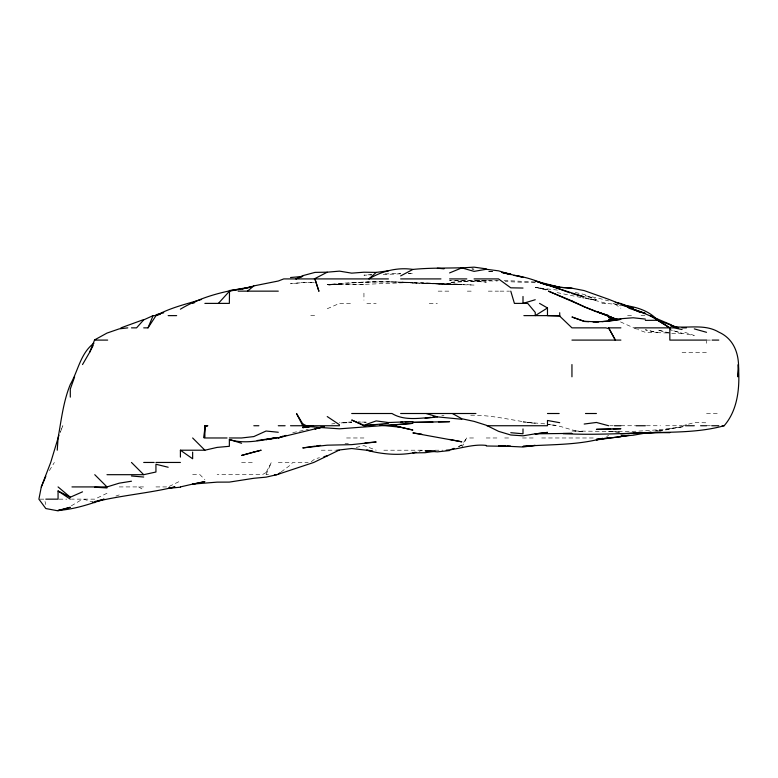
<?xml version="1.0" encoding="UTF-8"?>
<svg xmlns="http://www.w3.org/2000/svg" width="778" height="778" viewBox="0 0 778 778"><rect width="100%" height="100%" fill="white"/><g stroke="black" fill="none" stroke-linecap="round" stroke-linejoin="round"><path stroke-width="0.58" stroke-dasharray="3.89 2.92" d="M60.246 432.412L62.862 425.741L60.246 432.082M266.057 474.687L271.357 462.453L266.057 472.567L266.057 474.687L268.459 474.687M461.831 447.438L466.615 437.975L474.065 437.975M49.364 470.602L54.363 462.453M458.621 446.63L461.831 445.094L466.615 437.975M311.268 461.724L315.002 458.806L319.447 457.727M281.121 471.974L290.525 464.952L292.703 462.453L308.176 462.453M71.313 505.846L82.526 499.155M266.057 472.567L262.274 474.687L217.12 474.687M606.684 436.458L608.649 435.437M169.196 486.425L180.408 480.96M106.994 493.271L94.76 499.155L71.401 499.126M327.237 308.74L339.471 303.391L351.705 303.391M458.485 446.494L461.831 445.094M115.893 496.072L119.228 494.915M419.177 451.279L422.328 450.209L419.177 451.114M682.705 425.741L687.344 424.467M688.501 424.146L694.297 422.561L706.541 422.794M655.368 430.886L657.595 430.292L654.259 430.847M292.752 432.626L308.331 429.349M356.159 447.457L363.939 445.609L376.182 450.209M658.703 430.886L684.455 426.47C659.413 430.341 633.982 432.023 608.649 431.527L620.893 432.247L608.649 431.42L571.947 430.993L584.181 431.809C571.82 431.576 560.938 424.876 548.607 424.516M331.681 423.991L335.026 423.368M669.829 428.639L682.063 426.762M441.807 415.647L444.034 415.316M658.703 430.876L669.829 429.368M351.705 282.881L376.182 281.694L388.416 281.889L363.939 282.074L327.237 284.709C371.981 279.613 416.998 282.521 461.831 284.563L449.587 284.32L474.065 285.079L449.587 283.659L412.885 283.182L449.587 284.242L425.119 283.552M351.705 421.832L340.579 422.999L351.705 422.542L339.471 422.542M371.728 274.527L363.939 275.169L371.728 274.945M363.939 284.359L327.237 284.485L363.939 284.359L412.885 282.375L388.416 281.811L412.885 282.939L400.651 282.55C421.083 281.889 441.408 285.147 461.831 284.466L437.353 283.776M400.651 273.807L381.735 274.615M345.033 443.46L348.369 443.304M385.081 273.866L400.651 273.623M408.431 273.642L412.885 273.545L408.431 273.574M313.884 282.531L302.768 282.599L290.525 283.756L302.768 282.502L315.002 282.521M498.533 280.44L449.587 280.615L497.424 280.994M438.14 291.147L449.587 291.147M467.306 291.147L474.065 291.147M488.292 291.147L498.533 291.147M500.001 291.147L509.571 291.147M366.856 303.391L376.182 303.391M429.232 303.391L437.353 303.391M601.88 303.391L608.649 303.391M310.743 315.625L315.002 315.625M627.583 315.625L633.127 315.625M641.043 315.625L645.361 315.625M706.541 340.093L712.969 340.093M682.063 352.327L706.541 352.327M706.541 413.507L718.775 413.507M609.787 425.741L613.181 425.741M620.893 425.741L635.363 425.741M646.44 425.741L660.444 425.741M665.735 425.741L682.063 425.741M706.541 425.741L710.868 425.741M346.57 437.975L363.939 437.975M486.221 437.975L498.533 437.975M504.698 437.975L510.767 437.975M522.485 437.975L535.245 437.975M541.692 437.975L595.316 437.975M321.275 450.209L335.561 450.209M383.807 450.209L424.185 450.209M435.135 450.209L442.818 450.209M241.588 462.453L253.823 462.453M278.291 462.453L290.525 462.453M192.643 474.687L199.956 474.687L204.877 479.637M119.228 486.921L143.706 486.921M155.94 486.921L168.174 486.921M40.009 499.155L44.434 499.155L45.814 504.562M59.002 499.155L66.762 499.155M504.095 280.469L535.245 281.986M366.166 422.133L358.386 421.987L366.166 422.25M667.602 332.984L657.595 332.692L645.361 329.814L657.595 332.546L645.361 332.313L637.571 329.483M488.526 271.357L494.088 271.639L487.407 271.298M470.729 415.228C492.6 414.82 513.684 420.898 535.245 423.339L523.001 421.9L547.479 424.098L555.307 425.741L548.597 424.555M535.245 282.774L505.204 281.568M449.587 284.592L425.119 283.075L437.353 283.844M618.666 304.704L606.539 303.391L585.289 297.906M557.486 290.087L535.245 287.49L547.479 289.63L535.245 287.218L547.479 290.32M585.289 295.776L596.415 297.653L608.649 300.901M585.289 298.373L596.415 300.396L585.289 297.848M580.845 297.459L555.181 292.217M581.954 297.692L584.181 298.169M575.282 292.499L584.181 294.454L596.415 299.579L585.289 295.951M669.829 333.042L657.595 329.901L669.829 333.373L682.063 333.227L669.829 329.639L682.063 333.354L694.297 335.512L682.063 331.35M83.538 499.155L92.514 501.927M612.967 303.391L620.893 305.851M636.462 329.084L618.85 321.149M138.63 486.921L143.706 489.955M615.106 304.081L620.893 308.263M706.541 341.163L706.541 343.293M363.939 293.131L363.939 300.172M461.831 281.373L449.587 282.453L474.065 281.237L486.299 282.142L474.065 281.169L461.831 281.373M339.471 284.067L327.237 285.079L339.471 284.106M486.299 280.751L474.065 280.839L486.299 280.751M474.065 269.169L471.838 268.935L474.065 269.169"/><path stroke-width="1.17" d="M204.877 425.741L204.099 437.975L204.877 426.947L207.804 425.741L204.877 425.741L204.877 437.975L227.04 437.975M57.241 450.209L58.078 437.975C61.316 420.003 63.339 401.477 70.292 384.468C78.247 370.688 80.435 353.261 93.963 343.166M58.934 435.242L50.706 462.453L41.302 486.921L38.9 499.155L45.814 508.549L58.058 510.845L70.292 507.305L58.058 510.426C73.92 509.425 89.237 504.319 104.174 499.155L94.76 501.577M74.639 376.805L70.292 389.039L70.292 397.13M82.526 364.561L89.626 352.327L94.527 340.093M143.706 327.859L148.005 327.859L153.101 315.625L155.94 315.625L160.385 314.186M41.302 486.921L45.814 476.369M89.626 352.327L93.224 345.335M148.005 327.859L156.018 315.625C170.353 307.718 186.059 304.101 201.541 299.452M660.93 432.169L633.127 433.317C663.488 431.576 694.618 433.881 724.143 425.741C738.497 409.296 740.043 385.382 738.244 364.561L737.875 376.805C740.452 359.096 736.562 340.064 718.775 332.109C704.032 323.298 686.848 329.036 670.947 326.245M218.394 303.391L229.51 291.147L229.354 303.391L204.877 303.391M388.416 270.841L376.182 272.397L368.898 278.913C381.901 271.065 397.762 267.078 412.885 269.431C429.155 267.778 445.473 268.264 461.831 267.749M247.501 291.147L253.823 285.905L278.291 281.014L283.746 278.913L388.416 278.913M180.408 486.921L192.643 484.101L217.12 482.136L229.354 482.097L253.823 478.285L266.057 477.147L276.861 474.687L313.767 462.453L339.471 449.956L351.705 448.517L372.672 450.919M278.291 474.084L280.177 472.684M539.553 303.391L547.479 307.962L535.245 315.625L535.245 312.386L527.698 303.391L514.414 303.391L510.767 291.147M94.76 339.811L106.994 333.081L119.228 328.861L127.796 327.859M400.651 275.908L412.885 269.431M180.408 309.177C202.144 296.029 226.729 290.622 251.595 287.014L241.588 289.066L253.823 286.012M376.182 272.397L363.939 272.212L351.705 273.146L339.471 271.133L327.237 272.183L314.293 278.913L315.002 279.205L318.883 291.147L315.002 279.205M153.101 315.625L143.706 319.875L136.558 327.859L131.472 327.859M45.814 499.155L58.058 499.155L58.058 490.976L70.292 497.21L82.526 491.832M450.705 449.752L454.041 448.352M449.587 272.922L461.831 267.875L474.065 267.155L486.299 268.867M120.94 327.859L143.706 319.573M192.643 303.391L194.87 302.496M282.745 436.234L278.291 437.975L286.08 435.388M301.767 276.793L295.776 278.913L302.768 275.675L315.002 272.388L327.237 272.183M416.036 452.349C399.882 455.83 382.591 454.449 366.623 450.209L370.211 450.588M71.975 486.921L106.994 486.921L119.228 483.167L131.472 481.212M535.245 299.734L523.001 303.391L523.001 296.476M602.697 438.286C576.809 445.493 549.579 444.209 523.001 446.387L535.245 445.395L523.001 447.01L498.533 445.823L505.204 446.105M414.985 452.31L412.885 452.903L425.119 452.708L435.135 451.269M277.474 437.518L257.158 440.543M650.923 432.062L633.127 435.252L620.893 436.137L628.673 435.31M601.647 438.529L596.415 439.91L629.791 435.359M323.901 426.607L315.002 428.902L323.901 426.85M155.94 314.73L163.72 312.785M323.901 456.647L327.237 455.84M180.408 457.114L180.408 450.209L204.877 450.209L217.12 447.399L229.354 446.3L229.354 439.521C244.282 444.228 260.027 440.543 275.033 437.975L266.057 439.619L278.291 437.829L323.901 426.714L318.338 427.754M106.994 474.687L143.706 474.687L155.94 472.013L155.94 464.242L168.174 467.247M192.643 484.247L204.877 481.631L192.643 484.101M229.354 291.147L240.48 289.183M312.591 425.936L302.768 427.667L312.775 426.091M351.705 413.507L391.995 413.507C403.432 420.567 417.883 418.457 430.681 417.397M432.908 417.037L435.135 416.677M98.096 501.09C123.517 495.158 149.697 493.019 175.001 486.921L168.174 488.37L180.408 487.184M315.002 446.144L302.768 447.914L327.237 445.181L351.705 444.637L376.182 442.001L365.057 442.906M316.111 445.998L320.565 445.405M608.649 438.033L596.415 439.346L620.893 436.759M584.181 424.039L596.415 422.454L608.649 425.741M229.354 290.544L240.48 289.124M312.775 426.013L302.768 427.239L312.775 426.529M425.119 418.301L437.353 416.92M449.587 450.55L437.353 451.862L425.119 450.832L435.135 450.939M598.642 322.004L593.079 322.024M601.977 321.654L620.893 319.359L608.649 321.236L596.415 321.829L584.181 321.285L571.947 316.996L584.181 321.44L588.635 321.732M405.095 421.958L412.885 421.569L388.416 422.532L376.182 420.917L363.939 425.226L351.705 420.032L363.939 425.741L388.416 423.29M363.939 425.741L376.182 424.487M563.048 433.589C598.681 435.661 634.255 432.257 669.829 432.694M620.893 433.9L645.361 432.5M290.525 277.513L302.768 276.443M633.127 433.599L657.595 432.305M400.651 422.172L402.878 422.065M610.876 429.086L596.415 429.359L620.893 428.717L613.103 429.009M432.908 422.084L412.885 422.376L449.587 421.657L438.471 421.909M645.361 320.38L657.595 320.264L678.581 327.859M563.048 433.492L571.947 433.404L535.245 433.813L523.001 435.826L510.767 434.999L498.533 431.323L486.299 425.245L474.065 421.375L461.831 418.749L452.417 413.507M486.299 445.415C472.616 443.81 459.555 449.062 446.202 450.209M400.651 278.913L440.951 278.913M449.587 278.913L466.819 278.913M474.065 278.913L498.533 278.913L510.767 287.821L523.001 288.045M238.136 291.147L278.291 291.147M168.174 315.625L176.645 315.625M523.886 315.625L559.713 315.625M608.649 327.859L615.34 340.093L608.649 327.859L620.893 327.859M634.683 327.859L673.991 327.859L682.063 329.532M682.063 327.859L686.449 327.859M94.76 340.093L107.656 340.093M571.947 340.093L620.893 340.093M706.541 340.093L669.829 340.093L669.829 327.859L657.595 320.264L669.829 327.859M712.103 340.093L718.775 340.093M400.651 413.507L475.912 413.507M547.479 413.507L559.158 413.507M585.494 413.507L596.415 413.507M253.823 425.741L258.86 425.741M278.291 425.741L285.118 425.741M290.525 425.741L339.471 425.741M486.931 425.741L547.479 425.741L547.479 420.47L559.713 422.687M614.464 425.741L620.893 425.741M635.986 425.741L645.361 425.741M685.447 425.741L694.297 425.741M700.599 425.741L706.541 425.741M711.705 425.741L718.775 425.741M722.11 425.741L724.143 425.741M229.354 437.975L241.588 437.975L253.823 436.575L266.057 431.031L278.291 432.257M336.748 450.209L339.13 450.209M143.706 462.453L154.17 462.453M155.94 462.453L180.408 462.453M274.459 474.687L276.861 474.687M615.33 319.855L608.649 319.7L633.127 317.764L645.361 319.087M486.299 445.998L510.767 446.339L507.431 446.193M380.627 425.158L388.416 425.43L412.885 423.358L339.471 428.824L315.002 427.122L306.444 425.741L302.768 423.913L296.515 413.507L302.768 425.741L302.768 423.913M608.649 328.598L605.829 327.859L571.947 327.859L559.713 316.131L547.479 315.625L547.479 307.962M379.518 425.177L400.651 427.21L412.885 430.059L395.117 426.013L400.651 427.21M94.76 487.184L106.994 487.962M675.255 327.344L669.829 324.222L645.361 313.855L608.649 299.297L584.181 290.593L571.947 288.21L559.713 287.296L548.587 285.293M571.947 288.21L559.713 287.276L547.479 285.02M131.472 475.99L143.706 477.031M510.767 432.704L523.001 433.784L523.001 428.941M437.353 268.206L444.034 268.818M461.831 419.274L437.353 416.872L426.208 413.507M421.783 434.192L412.885 432.918L461.831 441.816L449.587 439.424M622.001 305.083C634.887 306.483 648.667 310.189 657.595 320.186L650.252 315.625L657.595 319.554M514.102 275.441C525.695 276.764 536.723 280.839 547.479 285.195L537.462 281.84M510.767 273.982L501.868 272.436L523.001 277.163L517.448 276.151M627.564 307.077L633.127 308.098L626.446 306.59M617.547 319.33L608.649 317.56L614.212 319.32M540.798 283.173L559.713 287.276L535.245 281.091M504.095 273.078L510.767 274.546L498.533 270.841L486.299 269.276L474.065 271.376L461.831 267.875M615.32 302.389L620.893 303.527L629.791 306.902M622.001 305.209L625.337 306.094M571.947 293.501L584.181 296.904L548.587 285.409M694.297 328.88L706.541 332.313M633.127 309.663L645.361 313.388L633.127 309.167L640.265 312.513M229.354 439.521L241.588 443.275M92.514 501.927L94.76 502.627M597.523 312.143L608.561 315.625L597.523 311.852M569.856 292.829L547.479 284.554M628.673 308.098L632.008 309.274M616.439 319.33L597.436 311.89M616.439 319.233L584.181 306.775L596.415 311.793M616.439 319.534L608.649 316.218L614.766 319.175M327.237 416.561L339.471 424.73M58.058 490.976L70.292 499.155M180.408 450.209L192.643 458.787L192.643 452.115M58.058 486.921L70.292 497.21M192.643 437.975L204.877 450.209M131.472 462.453L143.706 474.687M94.76 474.687L106.994 486.921M571.947 364.561L571.947 376.805M559.713 312.707L559.713 316.131M253.823 452.037L241.588 455.441L261.165 450.209L253.823 452.037M547.479 432.412L535.245 433.9L547.479 432.412M571.947 300.911L548.432 291.147L584.181 306.697L571.947 300.911"/></g></svg>
